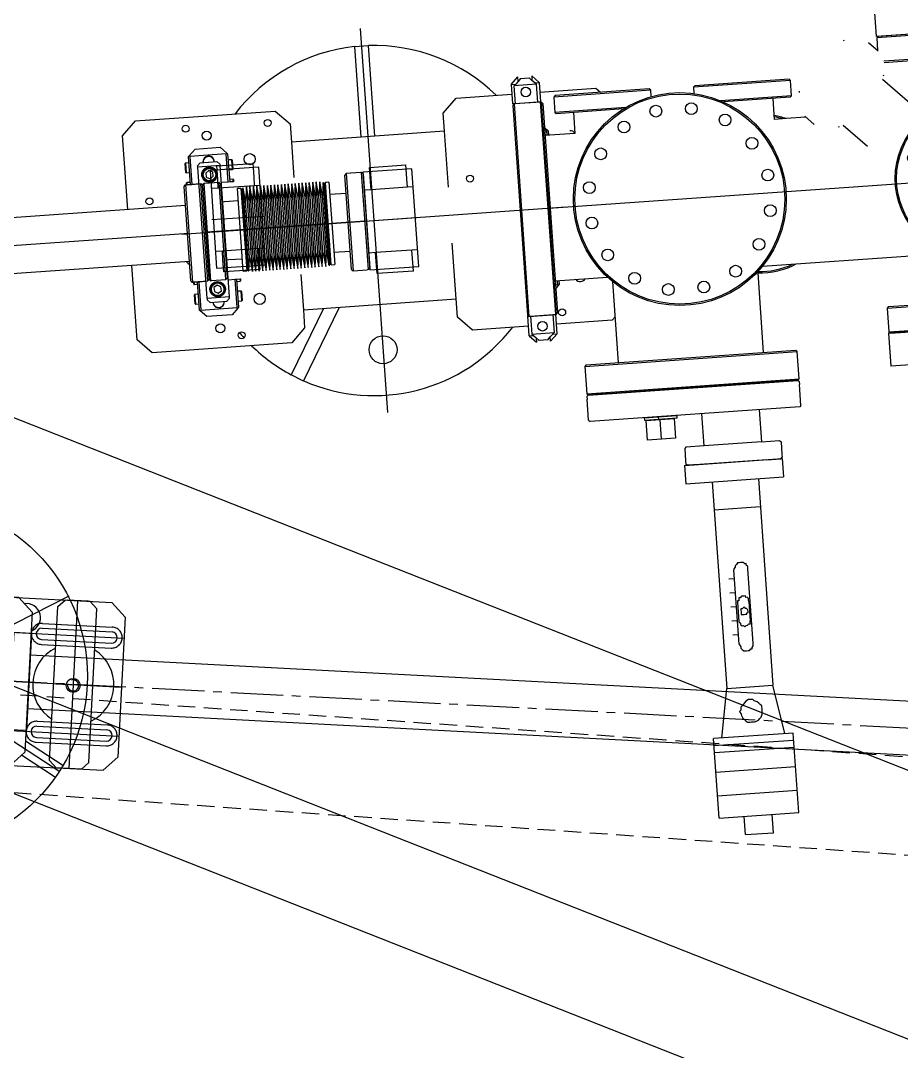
# Model space of a CAD drawing. Extents: x -50 to 48714, y -13211 to 6743.
# Drawn here: x 19546 to 20175, y -398 to 338 of the extents above; entities that cross this region are included whole.
import ezdxf

# ---------------------------------------------------------------- set-up
doc = ezdxf.new("R2010")
doc.units = 0
doc.header["$LTSCALE"] = 50
for name, pattern in [('UE46_01$0$GESTRICHELT', [0.75, 0.5, -0.25]), ('UE46_01$0$GESTRICHELT2', [0.375, 0.25, -0.125]), ('UE46_01$0$MITTE', [2, 1.25, -0.25, 0.25, -0.25]), ('UE46_01$0$MITTE2', [1.125, 0.75, -0.125, 0.125, -0.125]), ('UE46_01$0$MITTEX2', [4, 2.5, -0.5, 0.5, -0.5]), ('UE46_HMI$0$CENTER_DASH_DAS', [22, 12, -3, 0.5, -3, 0.5, -3]), ('UE46_HMI$0$DASH_CENTER', [36, 24, -3, 6, -3]), ('UE46_HMI$0$PHANTOM', [2.5, 1.25, -0.25, 0.25, -0.25, 0.25, -0.25])]:
    doc.linetypes.add(name, pattern=pattern)
doc.layers.get('0').update_dxf_attribs({"linetype": 'CONTINUOUS'})
for name, color, linetype in [('UE46_01$0$BEMASZ', 2, 'CONTINUOUS'), ('UE46_01$0$DÜNN', 1, 'CONTINUOUS'), ('UE46_01$0$MITTE', 5, 'UE46_01$0$MITTEX2'), ('UE46_01$0$MITTE2', 5, 'UE46_01$0$MITTE2'), ('UE46_01$0$VERDECKT2', 7, 'UE46_01$0$GESTRICHELT2'), ('UE46_HMI$0$1', 7, 'CONTINUOUS'), ('UE46_HMI$0$AUTOVUE_8', 7, 'CONTINUOUS'), ('UE46_HMI$0$MEDIENVERSORGUN', 40, 'CONTINUOUS')]:
    doc.layers.add(name, color=color, linetype=linetype)

# ---------------------------------------------------------------- blocks, each defined once
blk = doc.blocks.new('UE46_HMI$0$HMI40R_150R_L_0')
at = {"layer": 'UE46_HMI$0$1', "color": 4, "linetype": 'UE46_HMI$0$DASH_CENTER'}
for p, q in [((2788.76, 332.84), (2808.3, 58.53)), ((2661.37, 185.91), (2935.68, 205.46))]:
    blk.add_line(p, q, dxfattribs=at)
at = {"layer": 'UE46_HMI$0$1', "color": 7, "linetype": 'CONTINUOUS'}
for p, q in [((2784.66, 320.01), (2794.63, 320.73)), ((2784.66, 320.01), (2789.28, 255.18)), ((2799.25, 255.89), (2794.63, 320.73)), ((2896.62, 292.9), (2901.25, 298.25)), ((2901.48, 295.05), (2899.81, 293.13)), ((2901.48, 295.05), (2901.25, 298.25)), ((2903.33, 297.19), (2901.48, 295.05)), ((2903.33, 297.19), (2909.31, 297.62)), ((2911.45, 295.77), (2909.31, 297.62)), ((2911.22, 298.96), (2916.57, 294.32)), ((2911.22, 298.96), (2911.45, 295.77)), ((2913.37, 294.1), (2911.45, 295.77)), ((2896.62, 292.9), (2899.81, 293.13)), ((2896.62, 292.9), (2897.61, 278.94)), ((2899.81, 293.13), (2898.7, 291.85)), ((2914.66, 292.99), (2898.7, 291.85)), ((2899.61, 279.08), (2898.7, 291.85)), ((2913.37, 294.1), (2916.57, 294.32)), ((2914.66, 292.99), (2913.37, 294.1)), ((2915.57, 280.22), (2914.66, 292.99)), ((2916.57, 294.32), (2917.56, 280.36)), ((2917.06, 287.34), (2956.96, 290.18)), ((2956.96, 290.18), (2960.38, 287.22)), ((2847.95, 272.39), (2857.21, 283.08)), ((2857.21, 283.08), (2897.11, 285.92)), ((2915.57, 280.22), (2899.61, 279.08)), ((2917.56, 280.36), (2915.57, 280.22)), ((2922.96, 204.55), (2917.56, 280.36)), ((2628.29, 266.77), (2728.04, 273.87)), ((2728.04, 273.87), (2738.73, 264.61)), ((2848.87, 259.43), (2847.95, 272.39)), ((2899.61, 279.08), (2897.61, 278.94)), ((2619.03, 256.08), (2628.29, 266.77)), ((2738.73, 264.61), (2739.65, 251.64)), ((2848.87, 259.43), (2739.65, 251.64)), ((2851.72, 219.53), (2848.87, 259.43)), ((2918.77, 263.4), (2922.51, 260.16)), ((2922.05, 259.63), (2919.05, 259.41)), ((2922.05, 259.63), (2922.51, 260.16)), ((2922.26, 256.63), (2922.05, 259.63)), ((2922.51, 260.16), (2923.04, 259.7)), ((2923.04, 259.7), (2923.26, 256.7)), ((2622.78, 203.44), (2619.03, 256.08)), ((2739.65, 251.64), (2741.45, 226.46)), ((2922.26, 256.63), (2919.27, 256.42)), ((2923.26, 256.7), (2922.26, 256.63)), ((2666.66, 241.93), (2670.83, 246.74)), ((2693.13, 243.32), (2667.19, 241.47)), ((2670.83, 246.74), (2688.78, 248.02)), ((2688.78, 248.02), (2693.59, 243.85)), ((2693.13, 243.32), (2693.59, 243.85)), ((2694.56, 223.12), (2693.13, 243.32)), ((2693.59, 243.85), (2694.12, 243.39)), ((2694.12, 243.39), (2695.56, 223.19)), ((2664.2, 229.98), (2663.74, 236.46)), ((2666.51, 236.91), (2663.97, 236.73)), ((2663.97, 236.73), (2664.47, 229.74)), ((2666.19, 241.4), (2666.66, 241.93)), ((2667.63, 221.2), (2666.19, 241.4)), ((2667.19, 241.47), (2666.66, 241.93)), ((2667.19, 241.47), (2668.63, 221.27)), ((2672.68, 234.84), (2674.53, 236.98)), ((2674.53, 236.98), (2686.5, 237.83)), ((2686.5, 237.83), (2688.64, 235.98)), ((2688.64, 235.98), (2688.71, 234.98)), ((2696.99, 239.08), (2694.44, 238.9)), ((2697.48, 232.1), (2696.99, 239.08)), ((2697.25, 238.85), (2697.72, 232.36)), ((2664.47, 229.74), (2667.01, 229.93)), ((2672.75, 233.84), (2672.68, 234.84)), ((2688.71, 234.98), (2672.75, 233.84)), ((2679.43, 140.08), (2672.75, 233.84)), ((2680.79, 231.29), (2678.49, 229.54)), ((2678.49, 229.54), (2678.85, 226.68)), ((2683.45, 230.17), (2680.79, 231.29)), ((2683.82, 227.31), (2683.45, 230.17)), ((2695.39, 141.22), (2688.71, 234.98)), ((2694.94, 231.92), (2697.48, 232.1)), ((2664.84, 221), (2663.24, 220.88)), ((2664.84, 221), (2664.73, 222.49)), ((2665.09, 221.02), (2664.84, 221)), ((2667.51, 222.94), (2664.97, 222.76)), ((2664.97, 222.76), (2665.09, 221.02)), ((2667.63, 221.2), (2665.09, 221.02)), ((2668.63, 221.27), (2667.63, 221.2)), ((2673.62, 221.62), (2668.63, 221.27)), ((2678.85, 226.68), (2681.52, 225.56)), ((2681.52, 225.56), (2683.82, 227.31)), ((2694.56, 223.12), (2689.58, 222.76)), ((2695.56, 223.19), (2694.56, 223.12)), ((2697.98, 225.11), (2695.44, 224.93)), ((2698.11, 223.37), (2695.56, 223.19)), ((2698.11, 223.37), (2697.98, 225.11)), ((2698.36, 223.39), (2698.11, 223.37)), ((2698.25, 224.88), (2698.36, 223.39)), ((2928.36, 128.74), (2922.96, 204.55)), ((2857.4, 139.73), (2854.56, 179.63)), ((2629.41, 110.45), (2625.62, 163.54)), ((2746.39, 157.13), (2748.18, 131.95)), ((2668.18, 151.56), (2669.78, 151.67)), ((2669.78, 151.67), (2670.03, 151.69)), ((2669.89, 150.18), (2669.78, 151.67)), ((2670.03, 151.69), (2672.57, 151.87)), ((2670.03, 151.69), (2670.15, 149.95)), ((2670.15, 149.95), (2672.7, 150.13)), ((2672.57, 151.87), (2673.57, 151.94)), ((2674.01, 131.67), (2672.57, 151.87)), ((2673.57, 151.94), (2678.56, 152.3)), ((2673.57, 151.94), (2675.01, 131.75)), ((2686.67, 149.5), (2684.34, 147.79)), ((2684.34, 147.79), (2684.65, 144.93)), ((2689.31, 148.34), (2686.67, 149.5)), ((2689.63, 145.47), (2689.31, 148.34)), ((2694.52, 153.44), (2699.5, 153.79)), ((2699.5, 153.79), (2700.5, 153.86)), ((2700.94, 133.59), (2699.5, 153.79)), ((2700.5, 153.86), (2703.05, 154.04)), ((2700.5, 153.86), (2701.94, 133.66)), ((2700.63, 152.12), (2703.17, 152.3)), ((2703.05, 154.04), (2703.29, 154.06)), ((2703.17, 152.3), (2703.05, 154.04)), ((2703.29, 154.06), (2703.4, 152.57)), ((2926.87, 149.69), (2929.86, 149.9)), ((2930.4, 149.44), (2927.15, 145.7)), ((2929.86, 149.9), (2929.65, 152.9)), ((2930.4, 149.44), (2929.86, 149.9)), ((2930.86, 149.98), (2930.4, 149.44)), ((2930.65, 152.97), (2930.86, 149.98)), ((2670.88, 136.21), (2670.42, 142.7)), ((2673.19, 143.15), (2670.65, 142.96)), ((2670.65, 142.96), (2671.15, 135.98)), ((2695.39, 141.22), (2679.43, 140.08)), ((2679.43, 140.08), (2679.5, 139.08)), ((2684.65, 144.93), (2687.3, 143.76)), ((2687.3, 143.76), (2689.63, 145.47)), ((2693.61, 138.08), (2695.46, 140.22)), ((2695.46, 140.22), (2695.39, 141.22)), ((2703.67, 145.32), (2701.12, 145.14)), ((2704.16, 138.33), (2703.67, 145.32)), ((2703.93, 145.09), (2704.4, 138.6)), ((2671.15, 135.98), (2673.69, 136.16)), ((2675.01, 131.75), (2700.94, 133.59)), ((2679.5, 139.08), (2681.64, 137.23)), ((2681.64, 137.23), (2693.61, 138.08)), ((2701.48, 133.13), (2697.31, 128.32)), ((2701.48, 133.13), (2700.94, 133.59)), ((2701.94, 133.66), (2701.48, 133.13)), ((2701.62, 138.15), (2704.16, 138.33)), ((2762.48, 132.97), (2739.38, 85.45)), ((2748.18, 131.95), (2857.4, 139.73)), ((2748.38, 81.08), (2774, 133.79)), ((2858.33, 126.76), (2857.4, 139.73)), ((2674.55, 131.21), (2674.01, 131.67)), ((2675.01, 131.75), (2674.55, 131.21)), ((2679.35, 127.04), (2674.55, 131.21)), ((2697.31, 128.32), (2679.35, 127.04)), ((2748.18, 131.95), (2749.1, 118.98)), ((2869.01, 117.5), (2858.33, 126.76)), ((2908.41, 127.32), (2910.41, 127.46)), ((2909.41, 113.36), (2908.41, 127.32)), ((2910.41, 127.46), (2926.37, 128.6)), ((2910.41, 127.46), (2911.32, 114.63)), ((2926.37, 128.6), (2928.36, 128.74)), ((2926.37, 128.6), (2927.28, 115.77)), ((2929.36, 114.78), (2928.36, 128.74)), ((2970.78, 126.94), (2968.76, 124.6)), ((2749.1, 118.98), (2739.84, 108.29)), ((2908.91, 120.34), (2869.01, 117.5)), ((2968.76, 124.6), (2928.86, 121.76)), ((2640.09, 101.19), (2629.41, 110.45)), ((2909.41, 113.36), (2912.53, 113.58)), ((2909.41, 113.36), (2914.75, 108.73)), ((2911.32, 114.63), (2927.28, 115.77)), ((2911.32, 114.63), (2912.53, 113.58)), ((2912.53, 113.58), (2914.53, 111.85)), ((2914.53, 111.85), (2916.67, 110)), ((2914.53, 111.85), (2914.75, 108.73)), ((2922.65, 110.42), (2916.67, 110)), ((2922.65, 110.42), (2924.5, 112.56)), ((2924.5, 112.56), (2926.24, 114.56)), ((2924.73, 109.44), (2924.5, 112.56)), ((2924.73, 109.44), (2929.36, 114.78)), ((2926.24, 114.56), (2927.28, 115.77)), ((2926.24, 114.56), (2929.36, 114.78)), ((2739.84, 108.29), (2640.09, 101.19)), ((2748.38, 81.08), (2739.38, 85.45))]:
    blk.add_line(p, q, dxfattribs=at)
for centre, radius in [((2907.03, 287.43), 3.4), ((2907.03, 287.43), 3.39), ((2722.73, 265.38), 2.5), ((2664.08, 261.2), 2.5), ((2679.16, 256.36), 3.2), ((2709.84, 239.49), 4), ((2681.15, 228.43), 5.5), ((2681.15, 228.43), 5), ((2681.15, 228.43), 4.5), ((2867.22, 225.64), 2.5), ((2638.3, 209.33), 2.5), ((2686.98, 146.63), 5.5), ((2686.98, 146.63), 5), ((2686.98, 146.63), 4.5), ((2716.95, 139.75), 4), ((2932.98, 130.08), 2.5), ((2688.97, 118.71), 3.2), ((2918.95, 120.18), 3.4), ((2918.95, 120.18), 3.39), ((2704.06, 113.76), 2.5), ((2805.1, 103.42), 10)]:
    blk.add_circle(centre, radius, dxfattribs=at)
for centre, radius, start, end in [((2798.53, 195.69), 125, 96.36789, 142.4698), ((2798.53, 195.69), 125, 45.68111, 91.78301), ((2938.76, 255.8), 4, 34.07545, 94.07545), ((2663.99, 236.48), 0.25, 94.07545, -175.92455), ((2680.51, 237.4), 4.2, 94.07545, -175.92455), ((2680.51, 237.4), 4, 94.07545, -175.92455), ((2680.51, 237.4), 4.2, 4.07545, 94.07545), ((2680.51, 237.4), 4, 4.07545, 94.07545), ((2697, 238.83), 0.25, 4.07545, 94.07545), ((2664.45, 229.99), 0.25, -175.92455, -85.92455), ((2697.47, 232.35), 0.25, -85.92455, 4.07545), ((2664.98, 222.51), 0.25, 94.07545, -175.92455), ((2698, 224.87), 0.25, 4.07545, 94.07545), ((2684.07, 187.53), 28.84, -132.02666, -125.56034), ((2670.14, 150.2), 0.25, -175.92455, -85.92455), ((2703.15, 152.55), 0.25, -85.92455, 4.07545), ((2945.87, 156.06), 4, -145.92455, -25.92455), ((2670.67, 142.71), 0.25, 94.07545, -175.92455), ((2703.68, 145.07), 0.25, 4.07545, 94.07545), ((2671.13, 136.23), 0.25, -175.92455, -85.92455), ((2687.62, 137.66), 4.2, -175.92455, 4.07545), ((2687.62, 137.66), 4, -175.92455, 4.07545), ((2704.15, 138.58), 0.25, -85.92455, 4.07545), ((2798.53, 195.69), 125, -113.63211, -37.5302), ((2798.53, 195.69), 125, -140.214, -137.92279), ((2798.53, 195.69), 125, -134.31889, -118.21699)]:
    blk.add_arc(centre, radius, start, end, dxfattribs=at)
blk = doc.blocks.new('UE46_HMI$0$ROHR3')
at = {"layer": 'UE46_HMI$0$1', "color": 7, "linetype": 'CONTINUOUS'}
for p, q in [((2663.14, 220.02), (2664.07, 221.09)), ((2664.07, 221.09), (2664.87, 221.15)), ((2664.07, 221.09), (2668.91, 151.78)), ((2675.04, 221.87), (2664.86, 221.15)), ((2664.87, 221.15), (2664.86, 221.15)), ((2679.89, 152.54), (2675.04, 221.87)), ((2676.11, 220.94), (2675.04, 221.87)), ((2676.11, 220.94), (2680.82, 153.6)), ((2667.85, 152.7), (2663.14, 220.02)), ((2664.1, 206.33), (2157.01, 170.84)), ((2143.08, 183.65), (2144.01, 184.71)), ((2144.01, 184.71), (2144.81, 184.77)), ((2144.01, 184.71), (2148.86, 115.4)), ((2154.98, 185.49), (2144.81, 184.78)), ((2144.81, 184.77), (2144.81, 184.78)), ((2156.05, 184.56), (2154.98, 185.49)), ((2159.83, 116.16), (2154.98, 185.49)), ((2156.05, 184.56), (2160.76, 117.22)), ((2147.79, 116.33), (2143.08, 183.65)), ((2666.89, 166.43), (2159.8, 130.94)), ((2667.85, 152.7), (2668.91, 151.78)), ((2668.91, 151.78), (2669.71, 151.83)), ((2669.71, 151.82), (2679.89, 152.54)), ((2669.71, 151.82), (2669.71, 151.83)), ((2679.89, 152.54), (2680.82, 153.6)), ((2147.79, 116.33), (2148.86, 115.4)), ((2148.86, 115.4), (2149.65, 115.45)), ((2149.66, 115.45), (2149.65, 115.45)), ((2149.66, 115.45), (2159.83, 116.16)), ((2159.83, 116.16), (2160.76, 117.22))]:
    blk.add_line(p, q, dxfattribs=at)
at = {"layer": 'UE46_HMI$0$1', "color": 4, "linetype": 'UE46_HMI$0$DASH_CENTER'}
blk.add_line((2666.49, 186.45), (2157.41, 150.82), dxfattribs=at)
blk = doc.blocks.new('UE46_HMI$0$VAT_PNEUMATIKA1')
at = {"layer": 'UE46_HMI$0$1', "color": 4, "linetype": 'UE46_HMI$0$DASH_CENTER'}
blk.add_line((25406.35, -2423.01), (25443.16, -2419.28), dxfattribs=at)
at = {"layer": 'UE46_HMI$0$AUTOVUE_8', "color": 7, "linetype": 'CONTINUOUS'}
for p, q in [((25438.63, -2384.55), (25403.81, -2388.09)), ((25408.48, -2384.6), (25434.35, -2381.97)), ((25408.79, -2387.58), (25408.48, -2384.6)), ((25434.65, -2384.96), (25434.35, -2381.97)), ((25445.7, -2454.2), (25438.63, -2384.55)), ((25403.81, -2388.09), (25410.87, -2457.73)), ((25409.49, -2394.55), (25408.79, -2387.58)), ((25435.36, -2391.92), (25434.65, -2384.96)), ((25435.97, -2397.89), (25435.36, -2391.92)), ((25410.1, -2400.51), (25409.49, -2394.55)), ((25435.97, -2397.89), (25410.1, -2400.51)), ((25439.95, -2397.49), (25435.97, -2397.89)), ((25410.1, -2400.51), (25405.12, -2401.02)), ((25440.51, -2442.66), (25414.64, -2445.29)), ((25444.49, -2442.26), (25440.51, -2442.66)), ((25441.11, -2448.63), (25440.51, -2442.66)), ((25414.64, -2445.29), (25409.66, -2445.79)), ((25415.24, -2451.25), (25414.64, -2445.29)), ((25441.72, -2454.6), (25441.11, -2448.63)), ((25410.87, -2457.73), (25445.7, -2454.2)), ((25415.85, -2457.22), (25415.24, -2451.25)), ((25416.15, -2460.21), (25415.85, -2457.22)), ((25442.02, -2457.59), (25416.15, -2460.21)), ((25442.02, -2457.59), (25441.72, -2454.6))]:
    blk.add_line(p, q, dxfattribs=at)
blk = doc.blocks.new('UE46_HMI$0$BLENDENKAMMER__')
at = {"layer": 'UE46_HMI$0$1', "color": 7, "linetype": 'CONTINUOUS'}
for p, q in [((3270.82, 333.99), (3157.6, 326.07)), ((3269.75, 334.91), (3158.52, 327.14)), ((3270.82, 333.99), (3269.75, 334.91)), ((3272.01, 317.03), (3270.82, 333.99)), ((3134.4, 324.22), (3133.63, 323.95)), ((3158.52, 327.14), (3157.6, 326.07)), ((3157.6, 326.07), (3158.23, 316.99)), ((3158.56, 316.7), (3151.78, 322.59)), ((3272.01, 317.03), (3162.68, 309.38)), ((3271.08, 315.96), (3272.01, 317.03)), ((3271.08, 315.96), (3162.87, 308.39)), ((3181.55, 309.7), (3183.82, 277.19)), ((3251.82, 279.5), (3249.38, 314.44)), ((3340.93, 309.82), (3321.47, 308.46)), ((3351.53, 158.19), (3340.93, 309.82)), ((3341.19, 309.59), (3340.93, 309.82)), ((3341.99, 308.89), (3341.19, 309.59)), ((3321.24, 308.19), (3320.55, 307.39)), ((3331.01, 157.76), (3320.55, 307.39)), ((3321.47, 308.46), (3321.24, 308.19)), ((3332.08, 156.83), (3321.47, 308.46)), ((3352.46, 159.26), (3341.99, 308.89)), ((3096.06, 295.7), (3026.73, 290.86)), ((3095, 296.63), (3027.66, 291.92)), ((3096.06, 295.7), (3095, 296.63)), ((3096.83, 284.73), (3096.06, 295.7)), ((3192.07, 270.02), (3161.82, 296.31)), ((3162.43, 298.91), (3162.59, 299.71)), ((2996.31, 288.73), (2926.98, 283.88)), ((2995.24, 289.66), (2927.91, 284.95)), ((2996.31, 288.73), (2995.24, 289.66)), ((2996.63, 284.19), (2996.31, 288.73)), ((3027.66, 291.92), (3026.73, 290.86)), ((3026.73, 290.86), (3027.05, 286.32)), ((3102.31, 287.93), (3102.16, 287.13)), ((2918.06, 280.25), (2898.61, 278.89)), ((2918.06, 280.25), (2923.36, 204.43)), ((2918.5, 279.87), (2918.06, 280.25)), ((2919.13, 279.32), (2918.5, 279.87)), ((2927.91, 284.95), (2926.98, 283.88)), ((2926.98, 283.88), (2927.74, 272.91)), ((3096.83, 284.73), (3046.15, 281.19)), ((3095.9, 283.66), (3048.15, 280.32)), ((3084.73, 267.82), (3083.68, 282.81)), ((3095.9, 283.66), (3096.83, 284.73)), ((3322.15, 284.45), (3252.55, 279.58)), ((2898.37, 278.62), (2897.68, 277.82)), ((2897.68, 277.82), (2908.14, 128.19)), ((2898.61, 278.89), (2898.37, 278.62)), ((2898.61, 278.89), (2903.91, 203.07)), ((2919.13, 279.32), (2929.59, 129.69)), ((2978.43, 276.45), (2927.74, 272.91)), ((2927.74, 272.91), (2928.81, 271.98)), ((2976.57, 275.32), (2928.81, 271.98)), ((2941.03, 272.83), (2942.08, 257.85)), ((3238.26, 270.59), (3241.96, 272.71)), ((3241.96, 272.71), (3243.09, 273.44)), ((3249.72, 277.93), (3250.45, 278.46)), ((3250.45, 278.46), (3251.52, 279.26)), ((3251.52, 279.26), (3251.87, 279.53)), ((3252.55, 279.58), (3251.87, 279.53)), ((3090.32, 268.24), (3084.78, 267.85)), ((3092.94, 268.42), (3090.32, 268.24)), ((3107.03, 269.4), (3092.94, 268.42)), ((3106.19, 270.14), (3112.96, 264.25)), ((3190.58, 271.31), (3192.66, 270.33)), ((3202.8, 266.46), (3208.2, 265.14)), ((3208.2, 265.14), (3210.54, 264.82)), ((3238.11, 270.51), (3238.26, 270.59)), ((2942.03, 257.87), (2920.73, 256.38)), ((3130.35, 262.62), (3131.12, 262.89)), ((3133.61, 263.86), (3150.93, 248.8)), ((3184.22, 241.9), (3186.88, 243.1)), ((3179.84, 240.8), (3180.07, 240.82)), ((3180.07, 240.82), (3184.22, 241.9)), ((2903.91, 203.07), (2909.21, 127.26)), ((2923.36, 204.43), (2928.66, 128.62)), ((3210.84, 184.43), (3209.25, 183.93)), ((3215.31, 185.33), (3210.84, 184.43)), ((3215.43, 185.34), (3215.31, 185.33)), ((3253.82, 175.41), (3329.41, 180.7)), ((3075.95, 162.98), (3185.21, 170.62)), ((3185.25, 170.65), (3187.7, 135.71)), ((3253.19, 173.96), (3253.11, 175.05)), ((3253.26, 172.92), (3253.19, 173.96)), ((3255.53, 140.45), (3253.26, 172.92)), ((2927.99, 152.63), (2965.37, 155.24)), ((3072.85, 158.22), (3072.77, 159.32)), ((3076.82, 101.39), (3072.85, 158.22)), ((3331.01, 157.76), (3331.81, 157.06)), ((3331.81, 157.06), (3332.08, 156.83)), ((3332.08, 156.83), (3351.53, 158.19)), ((3351.53, 158.19), (3351.76, 158.46)), ((3351.76, 158.46), (3352.46, 159.26)), ((2969.02, 152.07), (2973.08, 94.13)), ((3165.07, 133.12), (3278.3, 141.04)), ((3166, 134.19), (3277.23, 141.97)), ((3278.3, 141.04), (3277.23, 141.97)), ((3279.48, 124.08), (3278.3, 141.04)), ((3166, 134.19), (3165.07, 133.12)), ((3165.07, 133.12), (3166.26, 116.16)), ((2908.14, 128.19), (2908.94, 127.49)), ((2908.94, 127.49), (2909.21, 127.26)), ((2909.21, 127.26), (2928.66, 128.62)), ((2928.66, 128.62), (2928.89, 128.89)), ((2928.89, 128.89), (2929.59, 129.69)), ((3166.26, 116.16), (3279.48, 124.08)), ((3167.33, 115.23), (3278.56, 123.01)), ((3278.56, 123.01), (3279.48, 124.08)), ((3166.26, 116.16), (3167.33, 115.23)), ((2949.2, 91.46), (3100.83, 102.06)), ((2950.13, 92.53), (3099.77, 102.99)), ((3100.83, 102.06), (3099.77, 102.99)), ((3102.19, 82.61), (3100.83, 102.06)), ((2950.13, 92.53), (2949.2, 91.46)), ((2949.2, 91.46), (2950.56, 72.01)), ((2950.56, 72.01), (3102.19, 82.61)), ((3026.45, 76.31), (3101.27, 81.54)), ((3101.27, 81.54), (3102.19, 82.61)), ((2951.63, 71.08), (3026.45, 76.31)), ((2950.56, 72.01), (2951.63, 71.08))]:
    blk.add_line(p, q, dxfattribs=at)
at = {"layer": 'UE46_HMI$0$1', "color": 4, "linetype": 'UE46_HMI$0$DASH_CENTER'}
for p, q in [((3217.77, 236.05), (3219.31, 214.1)), ((2923.36, 204.43), (3326.78, 232.64)), ((3229.51, 225.84), (3207.57, 224.31))]:
    blk.add_line(p, q, dxfattribs=at)
at = {"layer": 'UE46_HMI$0$1', "color": 7, "linetype": 'CONTINUOUS'}
for centre, radius in [((3017.03, 210.98), 76), ((3017.03, 210.98), 75), ((3025.25, 275.56), 4.2), ((3227.52, 225.7), 56.75), ((3227.52, 225.7), 55.75), ((2999.91, 273.79), 4.2), ((3242.13, 269.37), 4.2), ((2977.18, 262.46), 4.2), ((3049.34, 267.5), 4.2), ((3206.97, 266.91), 4.2), ((3068.51, 250.84), 4.2), ((3268.73, 246.25), 4.2), ((2960.51, 243.29), 4.2), ((3183.85, 240.31), 4.2), ((3079.84, 228.11), 4.2), ((2952.45, 219.2), 4.2), ((3271.19, 211.09), 4.2), ((3081.61, 202.77), 4.2), ((3186.31, 205.16), 4.2), ((2954.22, 193.86), 4.2), ((3212.91, 182.03), 4.2), ((3248.07, 184.49), 4.2), ((3073.55, 178.68), 4.2), ((2965.56, 171.13), 4.2), ((3056.89, 159.51), 4.2), ((2984.73, 154.46), 4.2), ((3008.82, 146.4), 4.2), ((3034.16, 148.18), 4.2)]:
    blk.add_circle(centre, radius, dxfattribs=at)
at = {"layer": 'UE46_HMI$0$1', "color": 4, "linetype": 'UE46_HMI$0$PHANTOM'}
blk.add_circle((3218.54, 225.07), 10, dxfattribs=at)
at = {"layer": 'UE46_HMI$0$1', "color": 7, "linetype": 'CONTINUOUS'}
for centre, radius, start, end in [((3233.5, 226.12), 56.75, 70.39096, 71.11122), ((3073.89, 214.96), 56.75, 70.39096, 79.19639), ((3073.89, 214.96), 55.75, 72.86531, 78.92462), ((3233.5, 226.12), 55.75, -69.32183, -64.86531), ((3233.5, 226.12), 56.75, -69.62408, -62.39096), ((3073.89, 214.96), 55.75, -91.24569, -64.86531), ((3073.89, 214.96), 56.75, -91.05464, -62.39096)]:
    blk.add_arc(centre, radius, start, end, dxfattribs=at)
blk = doc.blocks.new('UE46_HMI$0$BESSY_KOMPONENT')
at = {"layer": 'UE46_HMI$0$1', "color": 7, "linetype": 'CONTINUOUS'}
blk.add_line((2951.9, 53.03), (2952.97, 52.1), dxfattribs=at)
at = {"layer": 'UE46_HMI$0$AUTOVUE_8', "color": 7, "linetype": 'CONTINUOUS'}
for p, q in [((3157.53, 327.07), (3155.88, 350.57)), ((3270.75, 334.98), (3157.53, 327.07)), ((3157.53, 327.07), (3157.53, 327.07)), ((3279.55, 123.08), (3166.07, 115.15)), ((3166.07, 115.15), (3167.71, 91.68)), ((3281.19, 99.61), (3167.71, 91.68)), ((3101.26, 81.57), (2951.63, 71.05)), ((3087.3, 80.59), (3101.26, 81.57)), ((3101.26, 81.57), (3102.33, 80.64)), ((3102.33, 80.64), (3102.47, 78.65)), ((3103.52, 63.69), (3102.47, 78.65)), ((2951.63, 71.05), (2950.71, 69.99)), ((2950.71, 69.99), (2950.85, 67.99)), ((2951.9, 53.03), (2950.85, 67.99)), ((2966.6, 72.11), (2951.63, 71.05)), ((3102.6, 62.62), (2952.97, 52.1)), ((3073.67, 60.58), (3075.28, 37.64)), ((3103.52, 63.69), (3102.6, 62.62)), ((2991.87, 54.84), (3004.84, 55.75)), ((2992.01, 52.84), (2991.87, 54.84)), ((3004.98, 53.75), (2992.01, 52.84)), ((2993.01, 52.91), (3002.98, 53.61)), ((2993.99, 38.95), (2993.01, 52.91)), ((3001.85, 55.54), (3014.81, 56.45)), ((3001.99, 53.54), (3001.85, 55.54)), ((3014.95, 54.45), (3001.99, 53.54)), ((3002.98, 53.61), (3012.96, 54.31)), ((3003.96, 39.65), (3002.98, 53.61)), ((3012.96, 54.31), (3013.94, 40.35)), ((3014.81, 56.45), (3014.95, 54.45)), ((3034.38, 34.77), (3032.77, 57.71)), ((3003.96, 39.65), (2993.99, 38.95)), ((3013.94, 40.35), (3003.96, 39.65)), ((3075.28, 37.64), (3034.38, 34.77)), ((3075.28, 37.64), (3088.25, 38.55)), ((3088.25, 38.55), (3089.32, 37.63)), ((3089.32, 37.63), (3089.95, 28.65)), ((3021.41, 33.86), (3020.49, 32.79)), ((3020.49, 32.79), (3021.12, 23.81)), ((3034.38, 34.77), (3021.41, 33.86)), ((3020.33, 20.75), (3090.16, 25.65)), ((3021.12, 23.81), (3021.26, 21.81)), ((3079.18, 24.88), (3031.3, 21.52)), ((3079.18, 24.88), (3089.16, 25.58)), ((3089.16, 25.58), (3090.09, 26.65)), ((3089.95, 28.65), (3090.09, 26.65)), ((3090.16, 25.65), (3091.07, 12.69)), ((3020.33, 20.75), (3021.24, 7.78)), ((3022.32, 20.89), (3021.26, 21.81)), ((3031.3, 21.52), (3022.32, 20.89)), ((3021.24, 7.78), (3091.07, 12.69)), ((3021.24, 7.78), (3091.07, 12.69)), ((3021.24, 7.78), (3091.07, 12.69)), ((3021.24, 7.78), (3091.07, 12.69)), ((3040.19, 9.11), (3050.57, -138.52)), ((3073.11, 11.42), (3083.49, -136.21)), ((3041.6, -10.84), (3074.52, -8.53)), ((3057.37, -49.83), (3056.44, -50.9)), ((3056.44, -50.9), (3056.51, -51.89)), ((3058.3, -48.76), (3057.37, -49.83)), ((3059.29, -48.69), (3058.3, -48.76)), ((3060.29, -48.62), (3059.29, -48.69)), ((3061.29, -48.55), (3060.29, -48.62)), ((3062.29, -48.48), (3061.29, -48.55)), ((3063.35, -49.41), (3062.29, -48.48)), ((3064.35, -49.34), (3063.35, -49.41)), ((3064.42, -50.34), (3064.35, -49.34)), ((3065.49, -51.26), (3064.42, -50.34)), ((3065.63, -53.26), (3065.49, -51.26)), ((3056.51, -51.89), (3055.58, -52.96)), ((3055.58, -52.96), (3055.65, -53.96)), ((3059.37, -106.83), (3055.65, -53.96)), ((3069.35, -106.13), (3065.63, -53.26)), ((3052.08, -60.23), (3056.07, -59.95)), ((3052.79, -70.2), (3056.78, -69.92)), ((3060.98, -72.63), (3060.05, -73.7)), ((3061.97, -72.56), (3060.98, -72.63)), ((3062.97, -72.49), (3061.97, -72.56)), ((3063.97, -72.42), (3062.97, -72.49)), ((3064.04, -73.42), (3063.97, -72.42)), ((3065.04, -73.35), (3064.04, -73.42)), ((3066.1, -74.28), (3065.04, -73.35)), ((3053.49, -80.18), (3057.48, -79.9)), ((3059.19, -75.77), (3058.19, -75.84)), ((3058.19, -75.84), (3058.26, -76.83)), ((3058.26, -76.83), (3059.25, -90.8)), ((3060.05, -73.7), (3059.05, -73.77)), ((3059.05, -73.77), (3059.12, -74.77)), ((3059.12, -74.77), (3059.19, -75.77)), ((3062.53, -80.54), (3061.61, -81.61)), ((3063.53, -80.47), (3062.53, -80.54)), ((3063.6, -81.47), (3063.53, -80.47)), ((3066.17, -75.27), (3066.1, -74.28)), ((3066.24, -76.27), (3066.17, -75.27)), ((3066.24, -76.27), (3067.23, -90.24)), ((3061.61, -81.61), (3060.61, -81.68)), ((3060.61, -81.68), (3060.68, -82.68)), ((3060.68, -82.68), (3060.75, -83.68)), ((3060.75, -83.68), (3060.82, -84.67)), ((3060.82, -84.67), (3060.89, -85.67)), ((3060.89, -85.67), (3061.89, -85.6)), ((3061.89, -85.6), (3062.89, -85.53)), ((3062.89, -85.53), (3063.88, -85.46)), ((3064.6, -81.4), (3063.6, -81.47)), ((3063.88, -85.46), (3064.88, -85.39)), ((3065.67, -82.33), (3064.6, -81.4)), ((3064.81, -84.39), (3065.81, -84.32)), ((3064.88, -85.39), (3064.81, -84.39)), ((3065.74, -83.33), (3065.67, -82.33)), ((3065.81, -84.32), (3065.74, -83.33)), ((3054.19, -90.15), (3058.18, -89.87)), ((3059.25, -90.8), (3060.31, -91.73)), ((3060.31, -91.73), (3060.38, -92.72)), ((3060.38, -92.72), (3061.45, -93.65)), ((3061.45, -93.65), (3062.45, -93.58)), ((3062.45, -93.58), (3063.52, -94.51)), ((3063.52, -94.51), (3064.44, -93.44)), ((3064.44, -93.44), (3065.44, -93.37)), ((3065.44, -93.37), (3066.37, -92.3)), ((3066.37, -92.3), (3067.37, -92.23)), ((3067.3, -91.24), (3067.23, -90.24)), ((3067.37, -92.23), (3067.3, -91.24)), ((3054.89, -100.13), (3058.88, -99.85)), ((3059.37, -106.83), (3060.51, -108.75)), ((3060.51, -108.75), (3060.58, -109.75)), ((3060.58, -109.75), (3061.65, -110.68)), ((3066.7, -111.33), (3067.63, -110.26)), ((3067.63, -110.26), (3068.63, -110.19)), ((3068.56, -109.19), (3069.49, -108.12)), ((3068.63, -110.19), (3068.56, -109.19)), ((3069.42, -107.13), (3069.35, -106.13)), ((3069.49, -108.12), (3069.42, -107.13)), ((3061.65, -110.68), (3062.71, -111.61)), ((3062.71, -111.61), (3063.71, -111.54)), ((3063.71, -111.54), (3064.71, -111.47)), ((3064.71, -111.47), (3065.71, -111.4)), ((3065.71, -111.4), (3066.7, -111.33)), ((3047.04, -173.86), (3050.57, -138.52)), ((3050.57, -138.52), (3083.49, -136.21)), ((3091.93, -170.7), (3083.49, -136.21)), ((3066.16, -146.45), (3064.24, -147.59)), ((3067.16, -146.38), (3066.16, -146.45)), ((3069.16, -146.24), (3067.16, -146.38)), ((3070.22, -147.17), (3069.16, -146.24)), ((3072.29, -148.03), (3070.22, -147.17)), ((3060.67, -153.85), (3059.74, -154.92)), ((3061.46, -150.79), (3060.53, -151.86)), ((3060.53, -151.86), (3060.67, -153.85)), ((3062.38, -149.72), (3061.46, -150.79)), ((3063.31, -148.66), (3062.38, -149.72)), ((3064.24, -147.59), (3063.31, -148.66)), ((3073.36, -148.95), (3072.29, -148.03)), ((3074.43, -149.88), (3073.36, -148.95)), ((3075.49, -150.81), (3074.43, -149.88)), ((3075.7, -153.8), (3075.49, -150.81)), ((3075.84, -155.8), (3075.7, -153.8)), ((3059.74, -154.92), (3060.88, -156.85)), ((3060.88, -156.85), (3060.95, -157.84)), ((3060.95, -157.84), (3062.09, -159.77)), ((3062.09, -159.77), (3063.16, -160.7)), ((3063.16, -160.7), (3064.22, -161.62)), ((3064.22, -161.62), (3065.29, -162.55)), ((3071.28, -162.13), (3073.2, -160.99)), ((3073.2, -160.99), (3074.13, -159.93)), ((3074.13, -159.93), (3075.06, -158.86)), ((3075.06, -158.86), (3075.91, -156.79)), ((3075.91, -156.79), (3075.84, -155.8)), ((3065.29, -162.55), (3067.29, -162.41)), ((3067.29, -162.41), (3068.28, -162.34)), ((3068.28, -162.34), (3070.28, -162.2)), ((3070.28, -162.2), (3071.28, -162.13)), ((3097.91, -170.28), (3041.05, -174.28)), ((3045.05, -231.14), (3041.05, -174.28)), ((3041.4, -179.27), (3098.26, -175.27)), ((3101.91, -227.14), (3097.91, -170.28)), ((3041.75, -184.26), (3098.61, -180.26)), ((3042.74, -198.22), (3099.6, -194.22)), ((3043.93, -215.18), (3100.79, -211.18)), ((3045.05, -231.14), (3101.91, -227.14)), ((3063.92, -242.85), (3063.01, -229.88)), ((3083.87, -241.44), (3082.96, -228.48)), ((3063.92, -242.85), (3083.87, -241.44))]:
    blk.add_line(p, q, dxfattribs=at)
blk = doc.blocks.new('UE46_HMI$0$MEMBRANBALG_LO4')
at = {"layer": 'UE46_HMI$0$1', "color": 7, "linetype": 'UE46_HMI$0$CENTER_DASH_DAS'}
for p, q in [((25650.26, -2371.31), (25649.37, -2372.41)), ((25656.42, -2439.54), (25649.37, -2372.41)), ((25660.4, -2370.24), (25650.26, -2371.31)), ((25650.26, -2371.31), (25657.52, -2440.43)), ((25661.2, -2370.17), (25660.4, -2370.25)), ((25660.4, -2370.24), (25660.4, -2370.25)), ((25668.46, -2439.27), (25661.2, -2370.17)), ((25662.3, -2371.06), (25661.2, -2370.17)), ((25662.3, -2371.06), (25669.35, -2438.17)), ((25575.47, -2384.45), (25572.99, -2384.71)), ((25579.15, -2443.38), (25572.99, -2384.71)), ((25575.9, -2385.04), (25575.47, -2384.45)), ((25575.47, -2384.45), (25581.64, -2443.12)), ((25576.76, -2384.31), (25576.47, -2384.98)), ((25576.96, -2384.29), (25576.76, -2384.31)), ((25576.76, -2384.31), (25582.93, -2442.99)), ((25583.13, -2442.97), (25576.96, -2384.29)), ((25583.13, -2442.97), (25576.96, -2384.29)), ((25579.17, -2393.3), (25577.06, -2384.27)), ((25583.23, -2442.97), (25577.06, -2384.27)), ((25579.37, -2383.23), (25579.17, -2393.3)), ((25581.65, -2393.04), (25579.37, -2383.23)), ((25585.7, -2443.51), (25579.37, -2383.23)), ((25581.85, -2382.97), (25581.65, -2393.04)), ((25584.14, -2392.78), (25581.85, -2382.97)), ((25588.19, -2443.25), (25581.85, -2382.97)), ((25584.34, -2382.7), (25584.14, -2392.78)), ((25586.63, -2392.52), (25584.34, -2382.7)), ((25590.67, -2442.98), (25584.34, -2382.7)), ((25586.82, -2382.44), (25586.63, -2392.52)), ((25589.11, -2392.26), (25586.82, -2382.44)), ((25593.16, -2442.72), (25586.82, -2382.44)), ((25589.31, -2382.18), (25589.11, -2392.26)), ((25591.6, -2392), (25589.31, -2382.18)), ((25595.65, -2442.46), (25589.31, -2382.18)), ((25591.8, -2381.92), (25591.6, -2392)), ((25594.09, -2391.73), (25591.8, -2381.92)), ((25598.13, -2442.2), (25591.8, -2381.92)), ((25594.28, -2381.66), (25594.09, -2391.73)), ((25596.57, -2391.47), (25594.28, -2381.66)), ((25600.62, -2441.94), (25594.28, -2381.66)), ((25596.77, -2381.4), (25596.57, -2391.47)), ((25599.06, -2391.21), (25596.77, -2381.4)), ((25603.11, -2441.68), (25596.77, -2381.4)), ((25599.26, -2381.14), (25599.06, -2391.21)), ((25601.54, -2390.95), (25599.26, -2381.14)), ((25605.59, -2441.42), (25599.26, -2381.14)), ((25601.74, -2380.87), (25601.54, -2390.95)), ((25604.03, -2390.69), (25601.74, -2380.87)), ((25608.08, -2441.15), (25601.74, -2380.87)), ((25604.23, -2380.61), (25604.03, -2390.69)), ((25606.52, -2390.43), (25604.23, -2380.61)), ((25610.56, -2440.89), (25604.23, -2380.61)), ((25606.72, -2380.35), (25606.52, -2390.43)), ((25609, -2390.17), (25606.72, -2380.35)), ((25613.05, -2440.63), (25606.72, -2380.35)), ((25609.2, -2380.09), (25609, -2390.17)), ((25611.49, -2389.91), (25609.2, -2380.09)), ((25615.54, -2440.37), (25609.2, -2380.09)), ((25611.69, -2379.83), (25611.49, -2389.91)), ((25613.98, -2389.64), (25611.69, -2379.83)), ((25618.02, -2440.11), (25611.69, -2379.83)), ((25614.17, -2379.57), (25613.98, -2389.64)), ((25616.46, -2389.38), (25614.17, -2379.57)), ((25620.51, -2439.85), (25614.17, -2379.57)), ((25616.66, -2379.31), (25616.46, -2389.38)), ((25618.95, -2389.12), (25616.66, -2379.31)), ((25623, -2439.59), (25616.66, -2379.31)), ((25619.15, -2379.05), (25618.95, -2389.12)), ((25621.44, -2388.86), (25619.15, -2379.05)), ((25625.48, -2439.33), (25619.15, -2379.05)), ((25621.63, -2378.78), (25621.44, -2388.86)), ((25623.92, -2388.6), (25621.63, -2378.78)), ((25627.97, -2439.06), (25621.63, -2378.78)), ((25624.12, -2378.52), (25623.92, -2388.6)), ((25626.41, -2388.34), (25624.12, -2378.52)), ((25630.45, -2438.8), (25624.12, -2378.52)), ((25626.61, -2378.26), (25626.41, -2388.34)), ((25628.89, -2388.08), (25626.61, -2378.26)), ((25632.94, -2438.54), (25626.61, -2378.26)), ((25629.09, -2378), (25628.89, -2388.08)), ((25631.38, -2387.81), (25629.09, -2378)), ((25635.43, -2438.28), (25629.09, -2378)), ((25631.58, -2377.74), (25631.38, -2387.81)), ((25633.87, -2387.55), (25631.58, -2377.74)), ((25637.91, -2438.02), (25631.58, -2377.74)), ((25634.05, -2378.28), (25633.87, -2387.55)), ((25640.22, -2436.98), (25634.05, -2378.28)), ((25634.35, -2378.26), (25634.15, -2378.28)), ((25634.15, -2378.28), (25640.32, -2436.96)), ((25640.32, -2436.96), (25634.15, -2378.28)), ((25634.78, -2378.85), (25634.35, -2378.26)), ((25640.51, -2436.94), (25634.35, -2378.26)), ((25640.81, -2436.26), (25634.78, -2378.85)), ((25635.64, -2378.12), (25635.34, -2378.79)), ((25641.38, -2436.2), (25635.34, -2378.79)), ((25638.13, -2377.86), (25635.64, -2378.12)), ((25641.81, -2436.8), (25635.64, -2378.12)), ((25638.13, -2377.86), (25644.29, -2436.54)), ((25575.9, -2385.04), (25581.94, -2442.45)), ((25576.47, -2384.98), (25582.5, -2442.39)), ((25595.84, -2432.39), (25591.6, -2392)), ((25598.33, -2432.12), (25594.09, -2391.73)), ((25600.82, -2431.86), (25596.57, -2391.47)), ((25603.3, -2431.6), (25599.06, -2391.21)), ((25605.79, -2431.34), (25601.54, -2390.95)), ((25608.28, -2431.08), (25604.03, -2390.69)), ((25610.76, -2430.82), (25606.52, -2390.43)), ((25613.25, -2430.56), (25609, -2390.17)), ((25615.73, -2430.3), (25611.49, -2389.91)), ((25618.22, -2430.03), (25613.98, -2389.64)), ((25620.71, -2429.77), (25616.46, -2389.38)), ((25623.19, -2429.51), (25618.95, -2389.12)), ((25625.68, -2429.25), (25621.44, -2388.86)), ((25628.17, -2428.99), (25623.92, -2388.6)), ((25630.65, -2428.73), (25626.41, -2388.34)), ((25633.14, -2428.47), (25628.89, -2388.08)), ((25635.63, -2428.2), (25631.38, -2387.81)), ((25638.11, -2427.94), (25633.87, -2387.55)), ((25650.74, -2385.43), (25639.05, -2386.66)), ((25573.91, -2393.51), (25564.21, -2394.53)), ((25583.41, -2433.69), (25579.17, -2393.3)), ((25585.9, -2433.43), (25581.65, -2393.04)), ((25588.39, -2433.17), (25584.14, -2392.78)), ((25590.87, -2432.91), (25586.63, -2392.52)), ((25593.36, -2432.65), (25589.11, -2392.26)), ((25630.45, -2438.8), (25630.65, -2428.73)), ((25630.65, -2428.73), (25632.94, -2438.54)), ((25632.94, -2438.54), (25633.14, -2428.47)), ((25633.14, -2428.47), (25635.43, -2438.28)), ((25635.43, -2438.28), (25635.63, -2428.2)), ((25635.63, -2428.2), (25637.91, -2438.02)), ((25637.91, -2438.02), (25638.11, -2427.94)), ((25638.11, -2427.94), (25640.22, -2436.98)), ((25643.37, -2427.74), (25655.05, -2426.51)), ((25568.53, -2435.6), (25578.23, -2434.58)), ((25583.23, -2442.97), (25583.41, -2433.69)), ((25583.41, -2433.69), (25585.7, -2443.51)), ((25585.7, -2443.51), (25585.9, -2433.43)), ((25585.9, -2433.43), (25588.19, -2443.25)), ((25588.19, -2443.25), (25588.39, -2433.17)), ((25588.39, -2433.17), (25590.67, -2442.98)), ((25590.67, -2442.98), (25590.87, -2432.91)), ((25590.87, -2432.91), (25593.16, -2442.72)), ((25593.16, -2442.72), (25593.36, -2432.65)), ((25593.36, -2432.65), (25595.65, -2442.46)), ((25595.65, -2442.46), (25595.84, -2432.39)), ((25595.84, -2432.39), (25598.13, -2442.2)), ((25598.13, -2442.2), (25598.33, -2432.12)), ((25598.33, -2432.12), (25600.62, -2441.94)), ((25600.62, -2441.94), (25600.82, -2431.86)), ((25600.82, -2431.86), (25603.11, -2441.68)), ((25603.11, -2441.68), (25603.3, -2431.6)), ((25603.3, -2431.6), (25605.59, -2441.42)), ((25605.59, -2441.42), (25605.79, -2431.34)), ((25605.79, -2431.34), (25608.08, -2441.15)), ((25608.08, -2441.15), (25608.28, -2431.08)), ((25608.28, -2431.08), (25610.56, -2440.89)), ((25610.56, -2440.89), (25610.76, -2430.82)), ((25610.76, -2430.82), (25613.05, -2440.63)), ((25613.05, -2440.63), (25613.25, -2430.56)), ((25613.25, -2430.56), (25615.54, -2440.37)), ((25615.54, -2440.37), (25615.73, -2430.3)), ((25615.73, -2430.3), (25618.02, -2440.11)), ((25618.02, -2440.11), (25618.22, -2430.03)), ((25618.22, -2430.03), (25620.51, -2439.85)), ((25620.51, -2439.85), (25620.71, -2429.77)), ((25620.71, -2429.77), (25623, -2439.59)), ((25623, -2439.59), (25623.19, -2429.51)), ((25623.19, -2429.51), (25625.48, -2439.33)), ((25625.48, -2439.33), (25625.68, -2429.25)), ((25625.68, -2429.25), (25627.97, -2439.06)), ((25627.97, -2439.06), (25628.17, -2428.99)), ((25628.17, -2428.99), (25630.45, -2438.8)), ((25641.38, -2436.2), (25641.81, -2436.8)), ((25579.15, -2443.38), (25581.64, -2443.12)), ((25581.64, -2443.12), (25581.94, -2442.45)), ((25582.5, -2442.39), (25582.93, -2442.99)), ((25582.93, -2442.99), (25583.13, -2442.97)), ((25640.32, -2436.96), (25640.51, -2436.94)), ((25640.51, -2436.94), (25640.81, -2436.26)), ((25641.81, -2436.8), (25644.29, -2436.54)), ((25656.42, -2439.54), (25657.52, -2440.43)), ((25657.52, -2440.43), (25667.67, -2439.36)), ((25668.46, -2439.27), (25667.67, -2439.35)), ((25667.67, -2439.35), (25667.67, -2439.36)), ((25669.35, -2438.17), (25668.46, -2439.27))]:
    blk.add_line(p, q, dxfattribs=at)
at = {"layer": 'UE46_HMI$0$1', "color": 4, "linetype": 'UE46_HMI$0$CENTER_DASH_DAS'}
for p, q in [((25547.93, -2383.08), (25548.82, -2381.98)), ((25554.98, -2450.19), (25547.93, -2383.08)), ((25549.61, -2381.89), (25548.82, -2381.98)), ((25548.82, -2381.98), (25556.08, -2451.08)), ((25559.76, -2380.82), (25549.61, -2381.89)), ((25549.61, -2381.89), (25549.61, -2381.89)), ((25560.86, -2381.71), (25559.76, -2380.82)), ((25567.02, -2449.94), (25559.76, -2380.82)), ((25560.86, -2381.71), (25567.91, -2448.84)), ((25564.21, -2394.53), (25562.23, -2394.74)), ((25665.03, -2404.7), (25552.25, -2416.55)), ((25566.54, -2435.81), (25568.53, -2435.6)), ((25556.08, -2451.08), (25554.98, -2450.19)), ((25556.88, -2451), (25567.02, -2449.94)), ((25567.02, -2449.94), (25567.91, -2448.84)), ((25556.08, -2451.08), (25556.88, -2451)), ((25556.88, -2451), (25556.88, -2451))]:
    blk.add_line(p, q, dxfattribs=at)
at = {"layer": 'UE46_HMI$0$1', "color": 7, "linetype": 'UE46_HMI$0$CENTER_DASH_DAS'}
for centre, start, end in [((25635.04, -2378.66), -144.00011, -23.99989), ((25576.17, -2384.85), -144.00011, -23.99989), ((25641.11, -2436.4), 35.99989, 156.00011), ((25582.24, -2442.58), 35.99989, 156.00011)]:
    blk.add_arc(centre, 0.326, start, end, dxfattribs=at)
blk = doc.blocks.new('UE46_HMI$0$BLENDENKAMMER_O')
for name in ['UE46_HMI$0$BESSY_KOMPONENT', 'UE46_HMI$0$BLENDENKAMMER__']:
    blk.add_blockref(name, (0, 0))
for name, p, rotation in [('UE46_HMI$0$VAT_PNEUMATIKA1', (-22623.46, 3504.67), -1.99999999998503), ('UE46_HMI$0$VAT_PNEUMATIKA1', (-22526.62, 3406.5), -1.780526960508836), ('UE46_HMI$0$MEMBRANBALG_LO4', (-22773.09, 3494.19), -1.99999999998503)]:
    blk.add_blockref(name, p, dxfattribs=dict(rotation=rotation))
blk = doc.blocks.new('UE46_HMI')
at = {"layer": 'UE46_HMI$0$MEDIENVERSORGUN'}
for p, q in [((867.58, 714.75), (3511.28, -327.62)), ((886.4, 515.64), (3530.1, -526.74)), ((893.93, 435.99), (3537.63, -606.38))]:
    blk.add_line(p, q, dxfattribs=at)
for name in ['UE46_HMI$0$BLENDENKAMMER_O', 'UE46_HMI$0$HMI40R_150R_L_0', 'UE46_HMI$0$ROHR3']:
    blk.add_blockref(name, (0, -0.07))
blk = doc.blocks.new('UE46_01$0$SRS40_2L_O')
at = {"ltscale": 5}
for p, q in [((-5, 124.9), (-5, 60)), ((5, 125), (5, 60)), ((5, 103.06), (5, 90.36)), ((-5, 102.27), (-5, 91.14)), ((-140.57, 60), (-150.57, 50)), ((-140.57, 60), (139.43, 60)), ((-130.12, 55), (-125.12, 60)), ((-125.12, 60), (-107.12, 60)), ((-102.12, 55), (-107.12, 60)), ((-73, 60), (-83, 50)), ((-73, 60), (0, 60)), ((73, 60), (0, 60)), ((83, 50), (73, 60)), ((100.98, 55), (105.98, 60)), ((123.98, 60), (105.98, 60)), ((128.98, 55), (123.98, 60)), ((139.43, 60), (149.43, 50)), ((-130.12, -55), (-130.12, 55)), ((-130.12, -55), (-130.12, 55)), ((-102.12, -55), (-102.12, 55)), ((-102.12, -55), (-102.12, 55)), ((100.98, -55), (100.98, 55)), ((100.98, -55), (100.98, 55)), ((128.98, -55), (128.98, 55)), ((128.98, -55), (128.98, 55)), ((-150.57, 50), (-150.57, -50)), ((-83, -50), (-83, 50)), ((83, 50), (83, -50)), ((149.43, 50), (149.43, -50)), ((-110.75, -58.17), (-83, -42.15)), ((110.67, -58.12), (83, -42.15)), ((-150.57, -50), (-140.57, -60)), ((-83, -50), (-73, -60)), ((73, -60), (83, -50)), ((149.43, -50), (139.43, -60)), ((-130.12, -55), (-125.12, -60)), ((-102.12, -55), (-107.12, -60)), ((-105.67, -66.78), (-80.66, -52.34)), ((105.75, -66.83), (80.66, -52.34)), ((100.98, -55), (105.98, -60)), ((128.98, -55), (123.98, -60)), ((-140.57, -60), (139.43, -60)), ((-125.12, -60), (-107.12, -60)), ((-73, -60), (0, -60)), ((73, -60), (0, -60)), ((123.98, -60), (105.98, -60))]:
    blk.add_line(p, q, dxfattribs=at)
at = {"color": 7, "linetype": 'UE46_01$0$GESTRICHELT', "ltscale": 5}
for p, q in [((-91.8, 42.5), (-141.8, 42.5)), ((90.66, 42.5), (140.66, 42.5)), ((-91.8, 27.5), (-141.8, 27.5)), ((90.66, 27.5), (140.66, 27.5)), ((-91.8, -27.5), (-141.8, -27.5)), ((90.66, -27.5), (140.66, -27.5)), ((-91.8, -42.5), (-141.8, -42.5)), ((90.66, -42.5), (140.66, -42.5))]:
    blk.add_line(p, q, dxfattribs=at)
at = {"color": 7, "linetype": 'CONTINUOUS', "ltscale": 5}
for p, q in [((-91.8, 39), (-141.8, 39)), ((90.66, 39), (140.66, 39)), ((-91.8, 31), (-141.8, 31)), ((90.66, 31), (140.66, 31)), ((-91.8, -31), (-141.8, -31)), ((90.66, -31), (140.66, -31)), ((-91.8, -39), (-141.8, -39)), ((90.66, -39), (140.66, -39))]:
    blk.add_line(p, q, dxfattribs=at)
at = {"ltscale": 5}
for centre, radius in [((0, 0), 125), ((-116.12, -0.59), 5), ((-69.57, 0), 3.25), ((-58.27, 0.02), 5), ((-0.57, 0), 5), ((57.13, 0.02), 5), ((68.43, 0), 3.25), ((114.98, -0.59), 5), ((0, -91.07), 10)]:
    blk.add_circle(centre, radius, dxfattribs=at)
for centre, start, end in [((-79.16, 46.03), 78.52172, 247.40883), ((79.16, 46.03), 292.59117, 101.47828)]:
    blk.add_arc(centre, 10, start, end, dxfattribs=at)
at = {"color": 7, "linetype": 'UE46_01$0$GESTRICHELT', "ltscale": 5}
for centre, start, end in [((-141.8, 35), 90, 270), ((-91.8, 35), 270, 90), ((90.66, 35), 90, 270), ((140.66, 35), 270, 90), ((-141.8, -35), 90, 270), ((-91.8, -35), 270, 90), ((90.66, -35), 90, 270), ((140.66, -35), 270, 90)]:
    blk.add_arc(centre, 7.5, start, end, dxfattribs=at)
at = {"layer": 'UE46_01$0$BEMASZ', "ltscale": 5}
for p, q in [((-123.62, 60), (-108.62, 60)), ((122.48, 60), (107.48, 60))]:
    blk.add_line(p, q, dxfattribs=at)
at = {"layer": 'UE46_01$0$BEMASZ', "color": 7, "linetype": 'CONTINUOUS', "ltscale": 5}
for centre, radius, start, end in [((-141.8, 35), 4, 90, 270), ((-91.8, 35), 4, 270, 90), ((90.66, 35), 4, 90, 270), ((140.66, 35), 4, 270, 90), ((-116.12, 0), 29, 118.86573, 241.13427), ((-116.12, 0), 29, 298.86573, 61.13427), ((114.98, 0), 29, 118.86573, 241.13427), ((114.98, 0), 29, 298.86573, 61.13427), ((-141.8, -35), 4, 90, 270), ((-91.8, -35), 4, 270, 90), ((90.66, -35), 4, 90, 270), ((140.66, -35), 4, 270, 90)]:
    blk.add_arc(centre, radius, start, end, dxfattribs=at)
at = {"layer": 'UE46_01$0$DÜNN', "ltscale": 5}
for centre, start, end in [((-116.12, -0.59), 67.9685, 12.53107), ((-69.57, 0), 12.78493, 343.75775), ((-58.27, 0.02), 67.9685, 12.53107), ((-0.57, 0), 167.46893, 112.0315), ((57.13, 0.02), 167.46893, 112.0315), ((68.43, 0), 196.24225, 167.21507), ((114.98, -0.59), 167.46893, 112.0315)]:
    blk.add_arc(centre, 4, start, end, dxfattribs=at)
at = {"layer": 'UE46_01$0$MITTE', "linetype": 'UE46_01$0$MITTE', "ltscale": 5}
for p, q in [((0, -125), (0, 125)), ((-116.12, 60), (-116.12, -60)), ((-108.54, 62.99), (107.97, -62.01)), ((108.54, 62.99), (-107.97, -62.01)), ((-0.57, 60), (-0.57, -60)), ((0, 0), (0, 61)), ((114.98, 60), (114.98, -60)), ((-0.57, 50), (-0.57, -50)), ((-150.57, 35), (149.43, 35)), ((-150.57, 0), (149.43, 0)), ((-33.57, 0), (-80.57, 0)), ((0, 0), (0, -61)), ((32.43, 0), (79.43, 0)), ((102.48, 0), (127.48, 0)), ((-103.62, 0), (-128.62, 0)), ((-150.57, -35), (149.43, -35))]:
    blk.add_line(p, q, dxfattribs=at)
blk = doc.blocks.new('UE46_01$0$F_CF35')
for p, q in [((0, 34.7), (0, -34.7)), ((0, 34.7), (12.7, 34.7)), ((12.7, 34.7), (12.7, -34.7)), ((0, -34.7), (12.7, -34.7))]:
    blk.add_line(p, q)
blk = doc.blocks.new('UE46_01')
for p, q in [((21385.77, -211.12), (19553.19, -114.8)), ((19551.2, -152.85), (21383.78, -249.17))]:
    blk.add_line(p, q)
at = {"layer": 'UE46_01$0$MITTE2'}
blk.add_line((17000, 0), (24240.06, -379.44), dxfattribs=at)
at = {"layer": 'UE46_01$0$VERDECKT2'}
for p, q in [((17002.44, 34.91), (25980.52, -592.89)), ((16997.56, -34.91), (25975.63, -662.72))]:
    blk.add_line(p, q, dxfattribs=at)
at = {"rotation": 357.0000000000007}
for name, p in [('UE46_01$0$SRS40_2L_O', (19469.02, -129.75)), ('UE46_01$0$F_CF35', (19539.51, -133.09))]:
    blk.add_blockref(name, p, dxfattribs=at)

msp = doc.modelspace()

# ---------------------------------------------------------------- block references
for name, p in [('UE46_HMI', (17000, 0)), ('UE46_01', (0, 0))]:
    msp.add_blockref(name, p)

doc.saveas('drawing.dxf')
